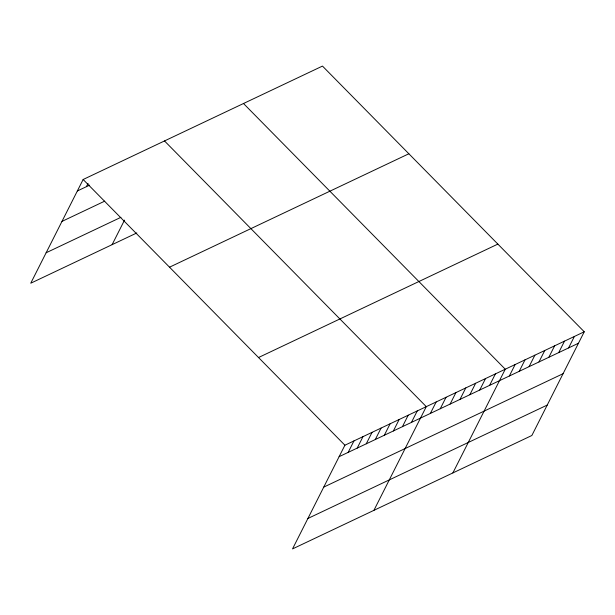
<?xml version="1.0" encoding="UTF-8"?>
<svg xmlns="http://www.w3.org/2000/svg" width="615" height="615" viewBox="0 0 615 615"><rect width="100%" height="100%" fill="white"/><g stroke="black" fill="none" stroke-linecap="round" stroke-linejoin="round"><path stroke-width="0.92" d="M584.25 331.785L344.907 445.214L292.525 548.918L531.86 435.497L584.25 331.785L322.475 66.082L83.14 179.503L30.75 283.215L136.807 232.954M86.392 186.676L88.045 183.401M112.122 244.647L124.514 220.124M348.167 452.386L353.956 440.932M357.207 448.104L362.996 436.642M366.248 443.815L372.037 432.36M375.288 439.533L381.077 428.071M384.329 435.243L390.118 423.789M393.377 430.961L399.158 419.507M402.418 426.679L408.206 415.217M411.458 422.39L417.247 410.935M373.897 510.358L426.287 406.646L164.513 140.943M430.369 413.426L436.158 401.972M440.248 408.752L446.029 397.29M450.119 404.07L455.907 392.608M459.989 399.389L465.778 387.934M469.86 394.715L475.649 383.253M479.738 390.033L485.519 378.579M489.609 385.351L495.398 373.897M452.878 472.927L505.269 369.215L243.494 103.512M509.351 375.996L515.139 364.541M519.229 371.322L525.01 359.86M529.1 366.64L534.889 355.178M538.971 361.958L544.759 350.504M548.841 357.284L554.63 345.822M558.72 352.603L564.501 341.148M568.591 347.921L574.379 336.466M77.352 190.965L89.675 185.123M61.969 221.408L104.711 201.151M46.125 252.773L120.924 217.318M169.525 267.187L408.86 153.765M258.523 357.53L497.866 244.101M339.126 456.668L578.461 343.247M323.744 487.111L563.086 373.689M307.9 518.476L547.242 405.054M83.14 179.503L344.907 445.214"/></g></svg>
